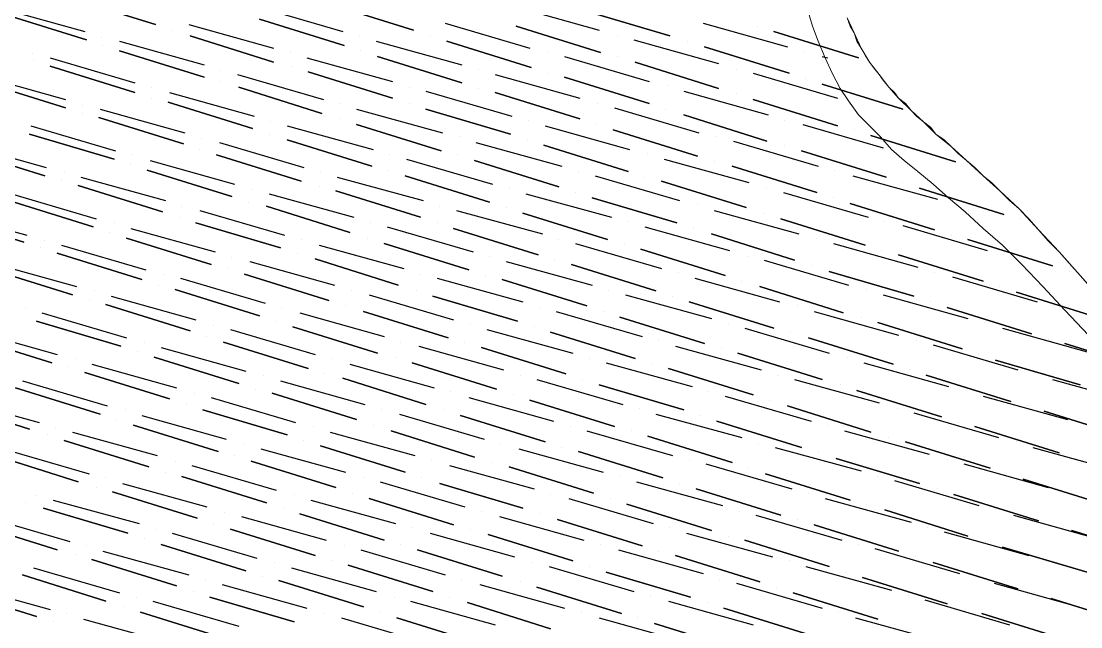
# Model space of a CAD drawing. Header units: millimetres. Extents: x -5841 to 140562, y 1006 to 102310.
# Drawn here: x 103506 to 104315, y 37896 to 38359 of the extents above; entities that cross this region are included whole.
import ezdxf

# ---------------------------------------------------------------- set-up
doc = ezdxf.new("R2010")
doc.units = ezdxf.units.MM
doc.header["$LTSCALE"] = 10
doc.layers.add('PDF18_0', color=7, linetype='Continuous')
doc.layers.add('PDF18_1_DRAWING', color=72, linetype='Continuous', true_color=0x5cb800)
doc.layers.add('PDF18_KD - WALL - LOADBEARING', color=253, linetype='Continuous', true_color=0xc0ab87)

msp = doc.modelspace()

# ---------------------------------------------------------------- linework, layer by layer
at = {"layer": 'PDF18_0', "lineweight": 0}
for points in [[(104320.98, 38118.92), (104302.99, 38137.97), (104286.06, 38155.96), (104270.18, 38172.89), (104255.37, 38187.71), (104240.55, 38200.41), (104226.79, 38213.1), (104214.09, 38223.69), (104202.45, 38234.27), (104190.81, 38243.8), (104180.23, 38252.26), (104170.7, 38260.73), (104162.24, 38270.25), (104153.77, 38278.72), (104145.3, 38287.19), (104137.89, 38297.77), (104131.54, 38307.29), (104125.19, 38318.94), (104119.9, 38330.58), (104114.61, 38343.28), (104110.38, 38354.92), (104106.15, 38368.68)], [(104331.56, 38145.37), (104314.63, 38164.42), (104298.76, 38182.41), (104282.88, 38199.35), (104268.07, 38215.22), (104253.25, 38228.98), (104240.55, 38240.62), (104227.85, 38252.26), (104216.21, 38262.85), (104204.57, 38272.37), (104195.04, 38281.89), (104185.52, 38290.36), (104175.99, 38299.89), (104168.59, 38308.35), (104161.18, 38317.88), (104153.77, 38327.4), (104147.42, 38337.99), (104142.13, 38349.63), (104136.84, 38361.27)], [(104136.84, 38361.27), (104142.13, 38349.63), (104147.42, 38337.99), (104153.77, 38327.4), (104161.18, 38317.88), (104168.59, 38308.35), (104175.99, 38299.89), (104185.52, 38290.36), (104195.04, 38281.89), (104204.57, 38272.37), (104216.21, 38262.85), (104227.85, 38252.26), (104234.2, 38246.97), (104240.55, 38240.62), (104246.9, 38235.33), (104253.25, 38228.98), (104260.66, 38221.57), (104268.07, 38215.22), (104275.47, 38207.81), (104282.88, 38199.35), (104290.29, 38190.88), (104298.76, 38182.41), (104306.17, 38173.95), (104314.63, 38164.42), (104323.1, 38154.9)], [(104323.1, 38154.9), (104314.63, 38164.42), (104306.17, 38173.95), (104298.76, 38182.41), (104290.29, 38190.88), (104282.88, 38199.35), (104275.47, 38207.81), (104268.07, 38215.22), (104260.66, 38221.57), (104253.25, 38228.98), (104246.9, 38235.33), (104240.55, 38240.62), (104234.2, 38246.97), (104227.85, 38252.26), (104221.5, 38257.55), (104216.21, 38262.85), (104210.92, 38268.14), (104204.57, 38272.37), (104200.33, 38277.66), (104195.04, 38281.89), (104189.75, 38286.13), (104185.52, 38290.36), (104181.29, 38295.65), (104175.99, 38299.89), (104172.82, 38304.12), (104168.59, 38308.35), (104164.35, 38313.64), (104161.18, 38317.88), (104156.94, 38323.17), (104153.77, 38327.4), (104150.59, 38332.69), (104147.42, 38337.99), (104144.24, 38343.28), (104142.13, 38349.63), (104138.95, 38354.92), (104136.84, 38361.27)]]:
    msp.add_lwpolyline(points, dxfattribs=at)
at = {"layer": 'PDF18_1_DRAWING', "lineweight": 25}
for points in [[(103608.74, 38355.98), (103544.18, 38376.08)], [(103805.59, 38351.74), (103741.03, 38371.85)], [(104001.37, 38347.51), (103936.82, 38366.56)], [(103555.83, 38344.33), (103491.27, 38364.44)], [(103752.67, 38340.1), (103688.11, 38360.21)], [(103948.46, 38334.81), (103883.9, 38354.92)], [(104145.3, 38330.58), (104080.75, 38350.68)], [(103698.7, 38327.4), (103635.2, 38347.51)], [(103895.54, 38323.17), (103830.99, 38343.28)], [(103645.78, 38315.76), (103581.23, 38335.87)], [(104092.39, 38318.94), (104027.83, 38339.04)], [(103842.63, 38311.53), (103778.07, 38331.64)], [(104038.41, 38307.29), (103974.92, 38327.4)], [(103592.87, 38304.12), (103528.31, 38324.23)], [(103789.71, 38299.89), (103725.15, 38319.99)], [(103539.95, 38292.48), (103475.39, 38312.59)], [(103985.5, 38295.65), (103920.94, 38315.76)], [(104179.17, 38291.42), (104117.79, 38310.47)], [(103735.74, 38288.24), (103672.24, 38308.35)], [(103932.58, 38284.01), (103868.03, 38304.12)], [(103682.82, 38276.6), (103618.27, 38296.71)], [(104129.43, 38278.72), (104064.87, 38298.83)], [(103879.67, 38272.37), (103815.11, 38291.42)], [(104075.45, 38267.08), (104011.96, 38287.19)], [(103629.91, 38264.96), (103565.35, 38285.07)], [(103826.75, 38259.67), (103762.2, 38279.78)], [(103576.99, 38253.32), (103512.44, 38272.37)], [(104022.54, 38255.44), (103957.98, 38275.55)], [(104219.38, 38251.2), (104154.83, 38271.31)], [(103773.84, 38248.03), (103709.28, 38268.14)], [(103969.62, 38243.8), (103905.07, 38263.9)], [(103524.08, 38240.62), (103459.52, 38260.73)], [(103719.86, 38236.39), (103655.31, 38256.5)], [(104166.47, 38239.56), (104101.91, 38259.67)], [(103916.71, 38232.15), (103852.15, 38252.26)], [(104113.55, 38227.92), (104049, 38248.03)], [(103666.95, 38224.75), (103602.39, 38244.85)], [(103863.79, 38220.51), (103799.24, 38240.62)], [(103614.03, 38213.1), (103549.48, 38233.21)], [(103810.88, 38208.87), (103746.32, 38228.98)], [(104059.58, 38216.28), (103995.02, 38236.39)], [(104256.42, 38210.99), (104191.87, 38231.1)], [(103561.12, 38201.46), (103496.56, 38221.57)], [(104006.66, 38204.64), (103942.11, 38223.69)], [(103756.9, 38197.23), (103693.41, 38217.34)], [(104203.51, 38199.35), (104138.95, 38219.45)], [(103508.2, 38189.82), (103443.65, 38209.93)], [(103703.99, 38185.59), (103639.43, 38204.64)], [(103953.75, 38191.94), (103889.19, 38212.05)], [(104150.59, 38187.71), (104086.04, 38207.81)], [(103900.83, 38180.3), (103836.28, 38200.41)], [(103651.07, 38172.89), (103586.52, 38193)], [(103847.92, 38168.66), (103783.36, 38188.76)], [(104096.62, 38176.06), (104033.12, 38196.17)], [(104293.47, 38171.83), (104228.91, 38191.94)], [(103598.16, 38161.25), (103533.6, 38181.36)], [(104043.71, 38164.42), (103979.15, 38184.53)], [(104240.55, 38160.19), (104175.99, 38180.3)], [(103793.94, 38157.01), (103730.45, 38177.12)], [(103990.79, 38152.78), (103926.23, 38172.89)], [(103545.24, 38149.61), (103480.69, 38169.71)], [(103741.03, 38145.37), (103676.47, 38165.48)], [(104187.63, 38148.55), (104123.08, 38167.6)], [(103937.87, 38141.14), (103873.32, 38161.25)], [(103688.11, 38133.73), (103623.56, 38153.84)], [(103884.96, 38129.5), (103820.4, 38148.55)], [(104133.66, 38135.85), (104070.16, 38155.96)], [(104330.51, 38131.62), (104265.95, 38151.72)], [(103635.2, 38122.09), (103570.64, 38142.2)], [(104080.75, 38124.21), (104016.19, 38144.32)], [(104277.59, 38119.97), (104213.03, 38140.08)], [(103832.04, 38116.8), (103767.49, 38136.91)], [(104027.83, 38112.57), (103963.27, 38132.67)], [(103582.28, 38110.45), (103517.73, 38129.5)], [(103778.07, 38105.16), (103713.51, 38125.27)], [(104224.68, 38108.33), (104160.12, 38128.44)], [(103529.37, 38097.75), (103464.81, 38117.86)], [(103974.92, 38100.92), (103910.36, 38121.03)], [(104171.76, 38096.69), (104107.2, 38116.8)], [(103725.15, 38093.52), (103660.6, 38113.62)], [(103922, 38089.28), (103857.44, 38109.39)], [(104367.55, 38092.46), (104302.99, 38112.57)], [(103672.24, 38081.87), (103607.68, 38101.98)], [(104117.79, 38085.05), (104053.23, 38105.16)], [(104314.63, 38080.82), (104250.07, 38099.87)], [(103869.08, 38077.64), (103804.53, 38097.75)], [(104064.87, 38073.41), (104000.31, 38093.52)], [(103619.32, 38070.23), (103554.77, 38090.34)], [(103815.11, 38066), (103751.61, 38086.11)], [(104261.72, 38068.12), (104197.16, 38088.22)], [(103566.41, 38058.59), (103501.85, 38078.7)], [(104011.96, 38061.77), (103947.4, 38080.82)], [(104208.8, 38056.48), (104144.24, 38076.58)], [(103512.44, 38046.95), (103448.94, 38067.06)], [(103762.2, 38054.36), (103697.64, 38074.47)], [(103959.04, 38049.07), (103894.48, 38069.18)], [(103709.28, 38042.72), (103644.72, 38061.77)], [(104154.83, 38044.83), (104091.33, 38064.94)], [(104351.67, 38040.6), (104287.12, 38060.71)], [(103906.13, 38037.43), (103841.57, 38057.53)], [(104101.91, 38033.19), (104037.36, 38053.3)], [(103656.37, 38030.02), (103591.81, 38050.13)], [(103852.15, 38025.78), (103788.65, 38045.89)], [(104298.76, 38028.96), (104234.2, 38049.07)], [(103603.45, 38018.38), (103538.89, 38038.48)], [(104049, 38021.55), (103984.44, 38041.66)], [(104245.84, 38017.32), (104181.29, 38037.43)], [(103549.48, 38006.74), (103485.98, 38026.84)], [(103799.24, 38014.14), (103734.68, 38034.25)], [(103996.08, 38009.91), (103931.52, 38030.02)], [(103746.32, 38002.5), (103681.76, 38022.61)], [(104191.87, 38005.68), (104128.37, 38024.73)], [(103693.41, 37990.86), (103628.85, 38010.97)], [(103943.17, 37998.27), (103878.61, 38018.38)], [(104138.95, 37992.98), (104074.4, 38013.08)], [(103889.19, 37986.63), (103825.69, 38005.68)], [(104335.8, 37988.74), (104271.24, 38008.85)], [(103640.49, 37979.22), (103575.93, 37999.33)], [(104086.04, 37981.34), (104021.48, 38001.44)], [(104282.88, 37977.1), (104218.33, 37997.21)], [(103587.58, 37967.58), (103523.02, 37986.63)], [(103836.28, 37973.93), (103771.72, 37994.04)], [(104033.12, 37969.69), (103968.57, 37989.8)], [(103783.36, 37962.29), (103718.81, 37982.39)], [(103980.21, 37958.05), (103915.65, 37978.16)], [(104228.91, 37965.46), (104165.41, 37985.57)], [(103533.6, 37954.88), (103469.04, 37974.99)], [(103730.45, 37950.64), (103665.89, 37970.75)], [(104175.99, 37953.82), (104111.44, 37973.93)], [(103927.29, 37946.41), (103862.73, 37966.52)], [(104123.08, 37942.18), (104058.52, 37962.29)], [(104372.84, 37949.59), (104308.28, 37969.69)], [(103677.53, 37939), (103612.97, 37959.11)], [(103873.32, 37934.77), (103808.76, 37954.88)], [(104319.92, 37937.95), (104255.37, 37956.99)], [(103624.62, 37927.36), (103560.06, 37947.47)], [(104070.16, 37930.54), (104005.61, 37950.64)], [(103820.4, 37923.13), (103755.85, 37943.24)], [(104017.25, 37918.9), (103952.69, 37937.95)], [(104267.01, 37925.25), (104202.45, 37945.35)], [(103570.64, 37915.72), (103507.14, 37935.83)], [(103767.49, 37911.49), (103702.93, 37931.6)], [(104213.03, 37913.6), (104148.48, 37933.71)], [(103517.73, 37904.08), (103453.17, 37924.19)], [(103964.33, 37906.2), (103899.78, 37926.3)], [(104160.12, 37901.96), (104095.56, 37922.07)], [(103714.57, 37899.85), (103650.02, 37918.9)], [(103910.36, 37894.55), (103846.86, 37914.66)], [(104356.96, 37897.73), (104292.41, 37917.84)], [(103661.66, 37887.15), (103597.1, 37907.25)], [(104107.2, 37890.32), (104042.65, 37910.43)], [(104304.05, 37886.09), (104239.49, 37906.2)], [(103857.44, 37882.91), (103792.89, 37903.02)], [(104054.29, 37878.68), (103989.73, 37898.79)]]:
    msp.add_lwpolyline(points, close=True, dxfattribs=at)
for points in [[(103544.18, 38376.08), (103608.74, 38355.98)], [(103490.21, 38368.68), (103554.77, 38350.68)], [(103686, 38369.73), (103751.61, 38350.68)], [(103741.03, 38371.85), (103805.59, 38351.74)], [(103882.84, 38369.73), (103947.4, 38351.74)], [(103936.82, 38366.56), (104001.37, 38347.51)], [(103491.27, 38364.44), (103555.83, 38344.33)], [(103688.11, 38360.21), (103752.67, 38340.1)], [(103621.44, 38351.74), (103621.44, 38351.74)], [(103621.44, 38351.74), (103621.44, 38351.74)], [(103621.44, 38351.74), (103621.44, 38351.74)], [(103634.14, 38355.98), (103698.7, 38337.99)], [(103829.93, 38357.03), (103894.48, 38337.99)], [(103883.9, 38354.92), (103948.46, 38334.81)], [(104026.77, 38357.03), (104091.33, 38339.04)], [(104068.05, 38354.92), (104068.05, 38354.92)], [(104068.05, 38354.92), (104068.05, 38354.92)], [(104068.05, 38354.92), (104068.05, 38354.92)], [(104080.75, 38350.68), (104145.3, 38330.58)], [(103567.47, 38346.45), (103567.47, 38346.45)], [(103581.23, 38343.28), (103645.78, 38325.29)], [(103635.2, 38347.51), (103698.7, 38327.4)], [(103764.31, 38347.51), (103764.31, 38347.51)], [(103777.01, 38343.28), (103842.63, 38325.29)], [(103818.29, 38347.51), (103818.29, 38347.51)], [(103818.29, 38347.51), (103818.29, 38347.51)], [(103818.29, 38347.51), (103818.29, 38347.51)], [(103830.99, 38343.28), (103895.54, 38323.17)], [(103961.16, 38347.51), (103961.16, 38347.51)], [(103973.86, 38344.33), (104038.41, 38326.34)], [(104015.13, 38343.28), (104015.13, 38343.28)], [(104015.13, 38343.28), (104015.13, 38343.28)], [(104015.13, 38343.28), (104015.13, 38343.28)], [(103568.53, 38340.1), (103568.53, 38340.1)], [(103568.53, 38340.1), (103568.53, 38340.1)], [(103568.53, 38340.1), (103568.53, 38340.1)], [(103581.23, 38335.87), (103645.78, 38315.76)], [(103711.4, 38334.81), (103711.4, 38334.81)], [(103765.37, 38335.87), (103765.37, 38335.87)], [(103765.37, 38335.87), (103765.37, 38335.87)], [(103765.37, 38335.87), (103765.37, 38335.87)], [(103908.24, 38334.81), (103908.24, 38334.81)], [(104027.83, 38339.04), (104092.39, 38318.94)], [(104104.03, 38334.81), (104104.03, 38334.81)], [(103514.55, 38333.75), (103514.55, 38333.75)], [(103515.61, 38328.46), (103515.61, 38328.46)], [(103515.61, 38328.46), (103515.61, 38328.46)], [(103515.61, 38328.46), (103515.61, 38328.46)], [(103528.31, 38330.58), (103592.87, 38311.53)], [(103724.1, 38330.58), (103789.71, 38312.59)], [(103778.07, 38331.64), (103842.63, 38311.53)], [(103920.94, 38331.64), (103985.5, 38312.59)], [(103961.16, 38331.64), (103961.16, 38331.64)], [(103961.16, 38331.64), (103961.16, 38331.64)], [(103961.16, 38331.64), (103961.16, 38331.64)], [(103974.92, 38327.4), (104038.41, 38307.29)], [(104117.79, 38331.64), (104122.02, 38330.58)], [(103528.31, 38324.23), (103592.87, 38304.12)], [(103658.48, 38321.05), (103658.48, 38321.05)], [(103671.18, 38317.88), (103736.8, 38298.83)], [(103712.46, 38324.23), (103712.46, 38324.23)], [(103712.46, 38324.23), (103712.46, 38324.23)], [(103712.46, 38324.23), (103712.46, 38324.23)], [(103725.15, 38319.99), (103789.71, 38299.89)], [(103855.33, 38322.11), (103855.33, 38322.11)], [(103868.03, 38317.88), (103932.58, 38299.89)], [(103908.24, 38318.94), (103908.24, 38318.94)], [(103908.24, 38318.94), (103908.24, 38318.94)], [(103908.24, 38318.94), (103908.24, 38318.94)], [(104052.17, 38322.11), (104052.17, 38322.11)], [(104064.87, 38318.94), (104129.43, 38299.89)], [(103475.39, 38316.82), (103539.95, 38298.83)], [(103475.39, 38312.59), (103539.95, 38292.48)], [(103658.48, 38312.59), (103658.48, 38312.59)], [(103658.48, 38312.59), (103658.48, 38312.59)], [(103658.48, 38312.59), (103658.48, 38312.59)], [(103920.94, 38315.76), (103985.5, 38295.65)], [(104105.09, 38314.7), (104105.09, 38314.7)], [(104105.09, 38314.7), (104105.09, 38314.7)], [(104105.09, 38314.7), (104105.09, 38314.7)], [(104117.79, 38310.47), (104179.17, 38291.42)], [(103605.57, 38308.35), (103605.57, 38308.35)], [(103619.32, 38304.12), (103683.88, 38286.13)], [(103672.24, 38308.35), (103735.74, 38288.24)], [(103802.41, 38308.35), (103802.41, 38308.35)], [(103815.11, 38305.18), (103880.73, 38286.13)], [(103855.33, 38307.29), (103855.33, 38307.29)], [(103855.33, 38307.29), (103855.33, 38307.29)], [(103855.33, 38307.29), (103855.33, 38307.29)], [(103868.03, 38304.12), (103932.58, 38284.01)], [(103999.26, 38309.41), (103999.26, 38309.41)], [(104011.96, 38305.18), (104076.51, 38287.19)], [(104052.17, 38303.06), (104052.17, 38303.06)], [(104052.17, 38303.06), (104052.17, 38303.06)], [(104052.17, 38303.06), (104052.17, 38303.06)], [(103552.65, 38294.59), (103552.65, 38294.59)], [(103605.57, 38299.89), (103605.57, 38299.89)], [(103605.57, 38299.89), (103605.57, 38299.89)], [(103605.57, 38299.89), (103605.57, 38299.89)], [(103618.27, 38296.71), (103682.82, 38276.6)], [(103749.5, 38295.65), (103749.5, 38295.65)], [(103802.41, 38295.65), (103802.41, 38295.65)], [(103802.41, 38295.65), (103802.41, 38295.65)], [(103802.41, 38295.65), (103802.41, 38295.65)], [(103946.34, 38295.65), (103946.34, 38295.65)], [(104064.87, 38298.83), (104129.43, 38278.72)], [(103552.65, 38288.24), (103552.65, 38288.24)], [(103552.65, 38288.24), (103552.65, 38288.24)], [(103552.65, 38288.24), (103552.65, 38288.24)], [(103566.41, 38291.42), (103630.97, 38273.43)], [(103762.2, 38291.42), (103827.81, 38273.43)], [(103815.11, 38291.42), (103879.67, 38272.37)], [(103959.04, 38292.48), (104023.6, 38273.43)], [(103998.2, 38291.42), (103998.2, 38291.42)], [(103998.2, 38291.42), (103998.2, 38291.42)], [(103998.2, 38291.42), (103998.2, 38291.42)], [(104011.96, 38287.19), (104075.45, 38267.08)], [(103513.49, 38278.72), (103578.05, 38259.67)], [(103565.35, 38285.07), (103629.91, 38264.96)], [(103696.58, 38281.89), (103696.58, 38281.89)], [(103709.28, 38278.72), (103774.9, 38260.73)], [(103749.5, 38284.01), (103749.5, 38284.01)], [(103749.5, 38284.01), (103749.5, 38284.01)], [(103749.5, 38284.01), (103749.5, 38284.01)], [(103762.2, 38279.78), (103826.75, 38259.67)], [(103893.43, 38282.95), (103893.43, 38282.95)], [(103906.13, 38278.72), (103970.68, 38260.73)], [(103945.28, 38279.78), (103945.28, 38279.78)], [(103945.28, 38279.78), (103945.28, 38279.78)], [(103945.28, 38279.78), (103945.28, 38279.78)], [(104089.21, 38282.95), (104089.21, 38282.95)], [(104102.97, 38279.78), (104164.35, 38261.79)], [(103512.44, 38272.37), (103576.99, 38253.32)], [(103695.52, 38272.37), (103695.52, 38272.37)], [(103695.52, 38272.37), (103695.52, 38272.37)], [(103695.52, 38272.37), (103695.52, 38272.37)], [(103840.51, 38270.25), (103840.51, 38270.25)], [(103957.98, 38275.55), (104022.54, 38255.44)], [(104037.36, 38270.25), (104037.36, 38270.25)], [(104142.13, 38275.55), (104142.13, 38275.55)], [(104142.13, 38275.55), (104142.13, 38275.55)], [(104142.13, 38275.55), (104142.13, 38275.55)], [(104154.83, 38271.31), (104219.38, 38251.2)], [(103460.58, 38264.96), (103525.14, 38246.97)], [(103643.67, 38269.2), (103643.67, 38269.2)], [(103657.42, 38266.02), (103721.98, 38246.97)], [(103709.28, 38268.14), (103773.84, 38248.03)], [(103853.21, 38266.02), (103918.83, 38248.03)], [(103892.37, 38268.14), (103892.37, 38268.14)], [(103892.37, 38268.14), (103892.37, 38268.14)], [(103892.37, 38268.14), (103892.37, 38268.14)], [(103905.07, 38263.9), (103969.62, 38243.8)], [(104050.06, 38267.08), (104114.61, 38248.03)], [(104089.21, 38263.9), (104089.21, 38263.9)], [(104089.21, 38263.9), (104089.21, 38263.9)], [(104089.21, 38263.9), (104089.21, 38263.9)], [(103459.52, 38260.73), (103524.08, 38240.62)], [(103590.75, 38256.5), (103590.75, 38256.5)], [(103642.61, 38260.73), (103642.61, 38260.73)], [(103642.61, 38260.73), (103642.61, 38260.73)], [(103642.61, 38260.73), (103642.61, 38260.73)], [(103655.31, 38256.5), (103719.86, 38236.39)], [(103787.6, 38256.5), (103787.6, 38256.5)], [(103800.29, 38253.32), (103865.91, 38234.27)], [(103839.45, 38256.5), (103839.45, 38256.5)], [(103839.45, 38256.5), (103839.45, 38256.5)], [(103839.45, 38256.5), (103839.45, 38256.5)], [(103984.44, 38257.55), (103984.44, 38257.55)], [(103997.14, 38253.32), (104061.7, 38235.33)], [(104101.91, 38259.67), (104166.47, 38239.56)], [(103589.69, 38249.09), (103589.69, 38249.09)], [(103589.69, 38249.09), (103589.69, 38249.09)], [(103589.69, 38249.09), (103589.69, 38249.09)], [(103604.51, 38252.26), (103669.06, 38234.27)], [(103852.15, 38252.26), (103916.71, 38232.15)], [(104035.24, 38251.2), (104035.24, 38251.2)], [(104035.24, 38251.2), (104035.24, 38251.2)], [(104035.24, 38251.2), (104035.24, 38251.2)], [(104049, 38248.03), (104113.55, 38227.92)], [(103536.78, 38237.45), (103536.78, 38237.45)], [(103536.78, 38237.45), (103536.78, 38237.45)], [(103536.78, 38237.45), (103536.78, 38237.45)], [(103538.89, 38242.74), (103538.89, 38242.74)], [(103551.59, 38239.56), (103616.15, 38221.57)], [(103602.39, 38244.85), (103666.95, 38224.75)], [(103734.68, 38243.8), (103734.68, 38243.8)], [(103747.38, 38239.56), (103812.99, 38221.57)], [(103786.54, 38244.85), (103786.54, 38244.85)], [(103786.54, 38244.85), (103786.54, 38244.85)], [(103786.54, 38244.85), (103786.54, 38244.85)], [(103799.24, 38240.62), (103863.79, 38220.51)], [(103931.52, 38243.8), (103931.52, 38243.8)], [(103944.22, 38240.62), (104008.78, 38221.57)], [(103982.32, 38239.56), (103982.32, 38239.56)], [(103982.32, 38239.56), (103982.32, 38239.56)], [(103982.32, 38239.56), (103982.32, 38239.56)], [(104127.31, 38244.85), (104127.31, 38244.85)], [(104141.07, 38240.62), (104205.63, 38222.63)], [(103549.48, 38233.21), (103614.03, 38213.1)], [(103681.76, 38230.04), (103681.76, 38230.04)], [(103733.62, 38232.15), (103733.62, 38232.15)], [(103733.62, 38232.15), (103733.62, 38232.15)], [(103733.62, 38232.15), (103733.62, 38232.15)], [(103746.32, 38228.98), (103810.88, 38208.87)], [(103878.61, 38231.1), (103878.61, 38231.1)], [(103995.02, 38236.39), (104059.58, 38216.28)], [(104075.45, 38231.1), (104075.45, 38231.1)], [(104179.17, 38235.33), (104179.17, 38235.33)], [(104179.17, 38235.33), (104179.17, 38235.33)], [(104179.17, 38235.33), (104179.17, 38235.33)], [(104191.87, 38231.1), (104256.42, 38210.99)], [(103496.56, 38221.57), (103561.12, 38201.46)], [(103498.68, 38226.86), (103563.23, 38207.81)], [(103695.52, 38226.86), (103760.08, 38208.87)], [(103891.31, 38226.86), (103956.92, 38208.87)], [(103929.41, 38227.92), (103929.41, 38227.92)], [(103929.41, 38227.92), (103929.41, 38227.92)], [(103929.41, 38227.92), (103929.41, 38227.92)], [(103942.11, 38223.69), (104006.66, 38204.64)], [(104088.15, 38227.92), (104152.71, 38208.87)], [(104126.25, 38223.69), (104126.25, 38223.69)], [(104126.25, 38223.69), (104126.25, 38223.69)], [(104126.25, 38223.69), (104126.25, 38223.69)], [(103445.76, 38213.1), (103510.32, 38195.11)], [(103628.85, 38217.34), (103628.85, 38217.34)], [(103642.61, 38214.16), (103707.16, 38195.11)], [(103679.65, 38220.51), (103679.65, 38220.51)], [(103679.65, 38220.51), (103679.65, 38220.51)], [(103679.65, 38220.51), (103679.65, 38220.51)], [(103693.41, 38217.34), (103756.9, 38197.23)], [(103825.69, 38217.34), (103825.69, 38217.34)], [(103838.39, 38214.16), (103904.01, 38196.17)], [(103876.49, 38216.28), (103876.49, 38216.28)], [(103876.49, 38216.28), (103876.49, 38216.28)], [(103876.49, 38216.28), (103876.49, 38216.28)], [(104022.54, 38218.4), (104022.54, 38218.4)], [(104035.24, 38214.16), (104099.8, 38196.17)], [(104138.95, 38219.45), (104203.51, 38199.35)], [(103443.65, 38209.93), (103508.2, 38189.82)], [(103576.99, 38204.64), (103576.99, 38204.64)], [(103626.73, 38208.87), (103626.73, 38208.87)], [(103626.73, 38208.87), (103626.73, 38208.87)], [(103626.73, 38208.87), (103626.73, 38208.87)], [(103639.43, 38204.64), (103703.99, 38185.59)], [(103772.78, 38204.64), (103772.78, 38204.64)], [(103823.58, 38204.64), (103823.58, 38204.64)], [(103823.58, 38204.64), (103823.58, 38204.64)], [(103823.58, 38204.64), (103823.58, 38204.64)], [(103889.19, 38212.05), (103953.75, 38191.94)], [(103969.62, 38205.7), (103969.62, 38205.7)], [(104073.34, 38212.05), (104073.34, 38212.05)], [(104073.34, 38212.05), (104073.34, 38212.05)], [(104073.34, 38212.05), (104073.34, 38212.05)], [(104086.04, 38207.81), (104150.59, 38187.71)], [(104165.41, 38205.7), (104165.41, 38205.7)], [(104269.12, 38207.81), (104269.12, 38207.81)], [(104269.12, 38207.81), (104269.12, 38207.81)], [(104269.12, 38207.81), (104269.12, 38207.81)], [(103573.82, 38197.23), (103573.82, 38197.23)], [(103573.82, 38197.23), (103573.82, 38197.23)], [(103573.82, 38197.23), (103573.82, 38197.23)], [(103589.69, 38200.41), (103654.25, 38182.41)], [(103785.48, 38201.46), (103851.09, 38182.41)], [(103836.28, 38200.41), (103900.83, 38180.3)], [(103982.32, 38201.46), (104046.88, 38183.47)], [(104019.36, 38200.41), (104019.36, 38200.41)], [(104019.36, 38200.41), (104019.36, 38200.41)], [(104019.36, 38200.41), (104019.36, 38200.41)], [(104179.17, 38202.52), (104243.73, 38183.47)], [(103524.08, 38190.88), (103524.08, 38190.88)], [(103586.52, 38193), (103651.07, 38172.89)], [(103719.86, 38191.94), (103719.86, 38191.94)], [(103770.66, 38193), (103770.66, 38193)], [(103770.66, 38193), (103770.66, 38193)], [(103770.66, 38193), (103770.66, 38193)], [(103783.36, 38188.76), (103847.92, 38168.66)], [(103916.71, 38191.94), (103916.71, 38191.94)], [(103929.41, 38188.76), (103995.02, 38169.71)], [(103966.45, 38188.76), (103966.45, 38188.76)], [(103966.45, 38188.76), (103966.45, 38188.76)], [(103966.45, 38188.76), (103966.45, 38188.76)], [(104033.12, 38196.17), (104096.62, 38176.06)], [(104113.55, 38193), (104113.55, 38193)], [(104126.25, 38188.76), (104190.81, 38170.77)], [(104216.21, 38195.11), (104216.21, 38195.11)], [(104216.21, 38195.11), (104216.21, 38195.11)], [(104216.21, 38195.11), (104216.21, 38195.11)], [(104228.91, 38191.94), (104293.47, 38171.83)], [(103520.9, 38185.59), (103520.9, 38185.59)], [(103520.9, 38185.59), (103520.9, 38185.59)], [(103520.9, 38185.59), (103520.9, 38185.59)], [(103533.6, 38181.36), (103598.16, 38161.25)], [(103536.78, 38187.71), (103601.33, 38168.66)], [(103716.69, 38181.36), (103716.69, 38181.36)], [(103716.69, 38181.36), (103716.69, 38181.36)], [(103716.69, 38181.36), (103716.69, 38181.36)], [(103733.62, 38187.71), (103798.18, 38169.71)], [(103979.15, 38184.53), (104043.71, 38164.42)], [(104163.29, 38183.47), (104163.29, 38183.47)], [(104163.29, 38183.47), (104163.29, 38183.47)], [(104163.29, 38183.47), (104163.29, 38183.47)], [(104175.99, 38180.3), (104240.55, 38160.19)], [(104256.42, 38180.3), (104256.42, 38180.3)], [(103483.86, 38173.95), (103548.42, 38155.96)], [(103666.95, 38178.18), (103666.95, 38178.18)], [(103680.71, 38175.01), (103745.26, 38157.01)], [(103730.45, 38177.12), (103793.94, 38157.01)], [(103863.79, 38179.24), (103863.79, 38179.24)], [(103876.49, 38175.01), (103942.11, 38157.01)], [(103913.53, 38176.06), (103913.53, 38176.06)], [(103913.53, 38176.06), (103913.53, 38176.06)], [(103913.53, 38176.06), (103913.53, 38176.06)], [(103926.23, 38172.89), (103990.79, 38152.78)], [(104060.64, 38179.24), (104060.64, 38179.24)], [(104073.34, 38176.06), (104137.89, 38157.01)], [(103480.69, 38169.71), (103545.24, 38149.61)], [(103615.09, 38165.48), (103615.09, 38165.48)], [(103663.77, 38169.71), (103663.77, 38169.71)], [(103663.77, 38169.71), (103663.77, 38169.71)], [(103663.77, 38169.71), (103663.77, 38169.71)], [(103676.47, 38165.48), (103741.03, 38145.37)], [(103810.88, 38165.48), (103810.88, 38165.48)], [(103860.62, 38164.42), (103860.62, 38164.42)], [(103860.62, 38164.42), (103860.62, 38164.42)], [(103860.62, 38164.42), (103860.62, 38164.42)], [(104007.72, 38166.54), (104007.72, 38166.54)], [(104110.38, 38171.83), (104110.38, 38171.83)], [(104110.38, 38171.83), (104110.38, 38171.83)], [(104110.38, 38171.83), (104110.38, 38171.83)], [(104123.08, 38167.6), (104187.63, 38148.55)], [(104203.51, 38166.54), (104203.51, 38166.54)], [(104306.17, 38167.6), (104306.17, 38167.6)], [(104306.17, 38167.6), (104306.17, 38167.6)], [(104306.17, 38167.6), (104306.17, 38167.6)], [(103610.86, 38157.01), (103610.86, 38157.01)], [(103610.86, 38157.01), (103610.86, 38157.01)], [(103610.86, 38157.01), (103610.86, 38157.01)], [(103627.79, 38162.31), (103692.35, 38143.26)], [(103823.58, 38162.31), (103889.19, 38144.32)], [(103873.32, 38161.25), (103937.87, 38141.14)], [(104020.42, 38162.31), (104084.98, 38144.32)], [(104056.4, 38160.19), (104056.4, 38160.19)], [(104056.4, 38160.19), (104056.4, 38160.19)], [(104056.4, 38160.19), (104056.4, 38160.19)], [(104217.27, 38163.36), (104281.82, 38144.32)], [(103562.18, 38152.78), (103562.18, 38152.78)], [(103574.88, 38148.55), (103639.43, 38130.56)], [(103623.56, 38153.84), (103688.11, 38133.73)], [(103757.96, 38152.78), (103757.96, 38152.78)], [(103771.72, 38149.61), (103836.28, 38130.56)], [(103807.7, 38152.78), (103807.7, 38152.78)], [(103807.7, 38152.78), (103807.7, 38152.78)], [(103807.7, 38152.78), (103807.7, 38152.78)], [(103820.4, 38148.55), (103884.96, 38129.5)], [(103954.81, 38152.78), (103954.81, 38152.78)], [(103967.51, 38149.61), (104033.12, 38131.62)], [(104003.49, 38148.55), (104003.49, 38148.55)], [(104003.49, 38148.55), (104003.49, 38148.55)], [(104003.49, 38148.55), (104003.49, 38148.55)], [(104070.16, 38155.96), (104133.66, 38135.85)], [(104151.65, 38153.84), (104151.65, 38153.84)], [(104164.35, 38149.61), (104228.91, 38131.62)], [(104253.25, 38155.96), (104253.25, 38155.96)], [(104253.25, 38155.96), (104253.25, 38155.96)], [(104253.25, 38155.96), (104253.25, 38155.96)], [(104265.95, 38151.72), (104330.51, 38131.62)], [(103557.94, 38145.37), (103557.94, 38145.37)], [(103557.94, 38145.37), (103557.94, 38145.37)], [(103557.94, 38145.37), (103557.94, 38145.37)], [(103570.64, 38142.2), (103635.2, 38122.09)], [(103705.05, 38140.08), (103705.05, 38140.08)], [(103753.73, 38141.14), (103753.73, 38141.14)], [(103753.73, 38141.14), (103753.73, 38141.14)], [(103753.73, 38141.14), (103753.73, 38141.14)], [(103901.89, 38140.08), (103901.89, 38140.08)], [(104016.19, 38144.32), (104080.75, 38124.21)], [(104098.74, 38141.14), (104098.74, 38141.14)], [(104200.33, 38144.32), (104200.33, 38144.32)], [(104200.33, 38144.32), (104200.33, 38144.32)], [(104200.33, 38144.32), (104200.33, 38144.32)], [(104213.03, 38140.08), (104277.59, 38119.97)], [(104294.52, 38141.14), (104294.52, 38141.14)], [(103509.26, 38139.02), (103509.26, 38139.02)], [(103521.96, 38135.85), (103586.52, 38116.8)], [(103718.81, 38135.85), (103783.36, 38117.86)], [(103767.49, 38136.91), (103832.04, 38116.8)], [(103914.59, 38136.91), (103980.21, 38117.86)], [(103950.57, 38136.91), (103950.57, 38136.91)], [(103950.57, 38136.91), (103950.57, 38136.91)], [(103950.57, 38136.91), (103950.57, 38136.91)], [(103963.27, 38132.67), (104027.83, 38112.57)], [(104111.44, 38136.91), (104175.99, 38118.92)], [(104147.42, 38132.67), (104147.42, 38132.67)], [(104147.42, 38132.67), (104147.42, 38132.67)], [(104147.42, 38132.67), (104147.42, 38132.67)], [(103517.73, 38129.5), (103582.28, 38110.45)], [(103653.19, 38126.32), (103653.19, 38126.32)], [(103700.81, 38129.5), (103700.81, 38129.5)], [(103700.81, 38129.5), (103700.81, 38129.5)], [(103700.81, 38129.5), (103700.81, 38129.5)], [(103713.51, 38125.27), (103778.07, 38105.16)], [(103848.98, 38127.38), (103848.98, 38127.38)], [(103897.66, 38125.27), (103897.66, 38125.27)], [(103897.66, 38125.27), (103897.66, 38125.27)], [(103897.66, 38125.27), (103897.66, 38125.27)], [(104045.82, 38127.38), (104045.82, 38127.38)], [(104058.52, 38124.21), (104123.08, 38105.16)], [(104160.12, 38128.44), (104224.68, 38108.33)], [(104241.61, 38128.44), (104241.61, 38128.44)], [(104255.37, 38124.21), (104319.92, 38106.22)], [(103464.81, 38117.86), (103529.37, 38097.75)], [(103469.04, 38122.09), (103533.6, 38104.1)], [(103647.9, 38117.86), (103647.9, 38117.86)], [(103647.9, 38117.86), (103647.9, 38117.86)], [(103647.9, 38117.86), (103647.9, 38117.86)], [(103665.89, 38123.15), (103730.45, 38104.1)], [(103861.68, 38123.15), (103927.29, 38105.16)], [(103910.36, 38121.03), (103974.92, 38100.92)], [(104093.45, 38121.03), (104093.45, 38121.03)], [(104093.45, 38121.03), (104093.45, 38121.03)], [(104093.45, 38121.03), (104093.45, 38121.03)], [(104107.2, 38116.8), (104171.76, 38096.69)], [(104290.29, 38115.74), (104290.29, 38115.74)], [(104290.29, 38115.74), (104290.29, 38115.74)], [(104290.29, 38115.74), (104290.29, 38115.74)], [(103600.27, 38113.62), (103600.27, 38113.62)], [(103612.97, 38109.39), (103677.53, 38091.4)], [(103660.6, 38113.62), (103725.15, 38093.52)], [(103796.06, 38113.62), (103796.06, 38113.62)], [(103809.82, 38110.45), (103874.38, 38092.46)], [(103844.74, 38113.62), (103844.74, 38113.62)], [(103844.74, 38113.62), (103844.74, 38113.62)], [(103844.74, 38113.62), (103844.74, 38113.62)], [(103857.44, 38109.39), (103922, 38089.28)], [(103992.91, 38114.68), (103992.91, 38114.68)], [(104005.61, 38110.45), (104071.22, 38092.46)], [(104040.53, 38108.33), (104040.53, 38108.33)], [(104040.53, 38108.33), (104040.53, 38108.33)], [(104040.53, 38108.33), (104040.53, 38108.33)], [(104189.75, 38114.68), (104189.75, 38114.68)], [(104202.45, 38111.51), (104267.01, 38092.46)], [(104302.99, 38112.57), (104367.55, 38092.46)], [(103547.36, 38100.92), (103547.36, 38100.92)], [(103594.98, 38106.22), (103594.98, 38106.22)], [(103594.98, 38106.22), (103594.98, 38106.22)], [(103594.98, 38106.22), (103594.98, 38106.22)], [(103607.68, 38101.98), (103672.24, 38081.87)], [(103743.15, 38100.92), (103743.15, 38100.92)], [(103791.83, 38101.98), (103791.83, 38101.98)], [(103791.83, 38101.98), (103791.83, 38101.98)], [(103791.83, 38101.98), (103791.83, 38101.98)], [(103939.99, 38100.92), (103939.99, 38100.92)], [(104053.23, 38105.16), (104117.79, 38085.05)], [(104136.84, 38101.98), (104136.84, 38101.98)], [(104237.38, 38104.1), (104237.38, 38104.1)], [(104237.38, 38104.1), (104237.38, 38104.1)], [(104237.38, 38104.1), (104237.38, 38104.1)], [(104250.07, 38099.87), (104314.63, 38080.82)], [(103542.07, 38094.57), (103542.07, 38094.57)], [(103542.07, 38094.57), (103542.07, 38094.57)], [(103542.07, 38094.57), (103542.07, 38094.57)], [(103560.06, 38096.69), (103624.62, 38078.7)], [(103756.9, 38096.69), (103821.46, 38078.7)], [(103804.53, 38097.75), (103869.08, 38077.64)], [(103952.69, 38097.75), (104018.31, 38079.76)], [(103987.61, 38096.69), (103987.61, 38096.69)], [(103987.61, 38096.69), (103987.61, 38096.69)], [(103987.61, 38096.69), (103987.61, 38096.69)], [(104000.31, 38093.52), (104064.87, 38073.41)], [(104149.54, 38097.75), (104214.09, 38079.76)], [(104184.46, 38092.46), (104184.46, 38092.46)], [(104184.46, 38092.46), (104184.46, 38092.46)], [(104184.46, 38092.46), (104184.46, 38092.46)], [(103507.14, 38083.99), (103571.7, 38064.94)], [(103554.77, 38090.34), (103619.32, 38070.23)], [(103691.29, 38088.22), (103691.29, 38088.22)], [(103703.99, 38083.99), (103768.55, 38066)], [(103737.85, 38089.28), (103737.85, 38089.28)], [(103737.85, 38089.28), (103737.85, 38089.28)], [(103737.85, 38089.28), (103737.85, 38089.28)], [(103751.61, 38086.11), (103815.11, 38066)], [(103887.08, 38088.22), (103887.08, 38088.22)], [(103899.78, 38085.05), (103965.39, 38066)], [(103934.7, 38085.05), (103934.7, 38085.05)], [(103934.7, 38085.05), (103934.7, 38085.05)], [(103934.7, 38085.05), (103934.7, 38085.05)], [(104083.92, 38088.22), (104083.92, 38088.22)], [(104096.62, 38085.05), (104161.18, 38067.06)], [(104197.16, 38088.22), (104261.72, 38068.12)], [(104279.71, 38089.28), (104279.71, 38089.28)], [(104293.47, 38085.05), (104358.02, 38067.06)], [(103501.85, 38078.7), (103566.41, 38058.59)], [(103684.94, 38077.64), (103684.94, 38077.64)], [(103684.94, 38077.64), (103684.94, 38077.64)], [(103684.94, 38077.64), (103684.94, 38077.64)], [(103834.16, 38075.53), (103834.16, 38075.53)], [(103947.4, 38080.82), (104011.96, 38061.77)], [(104031.01, 38075.53), (104031.01, 38075.53)], [(104131.54, 38080.82), (104131.54, 38080.82)], [(104131.54, 38080.82), (104131.54, 38080.82)], [(104131.54, 38080.82), (104131.54, 38080.82)], [(104144.24, 38076.58), (104208.8, 38056.48)], [(104227.85, 38076.58), (104227.85, 38076.58)], [(103448.94, 38067.06), (103512.44, 38046.95)], [(103454.23, 38070.23), (103519.84, 38052.24)], [(103638.37, 38074.47), (103638.37, 38074.47)], [(103651.07, 38071.29), (103715.63, 38052.24)], [(103697.64, 38074.47), (103762.2, 38054.36)], [(103847.92, 38071.29), (103912.48, 38053.3)], [(103881.78, 38073.41), (103881.78, 38073.41)], [(103881.78, 38073.41), (103881.78, 38073.41)], [(103881.78, 38073.41), (103881.78, 38073.41)], [(103894.48, 38069.18), (103959.04, 38049.07)], [(104043.71, 38072.35), (104109.32, 38053.3)], [(104077.57, 38069.18), (104077.57, 38069.18)], [(104077.57, 38069.18), (104077.57, 38069.18)], [(104077.57, 38069.18), (104077.57, 38069.18)], [(104240.55, 38072.35), (104305.11, 38054.36)], [(103585.46, 38061.77), (103585.46, 38061.77)], [(103632.02, 38066), (103632.02, 38066)], [(103632.02, 38066), (103632.02, 38066)], [(103632.02, 38066), (103632.02, 38066)], [(103644.72, 38061.77), (103709.28, 38042.72)], [(103781.25, 38061.77), (103781.25, 38061.77)], [(103828.87, 38061.77), (103828.87, 38061.77)], [(103828.87, 38061.77), (103828.87, 38061.77)], [(103828.87, 38061.77), (103828.87, 38061.77)], [(103978.09, 38062.83), (103978.09, 38062.83)], [(104091.33, 38064.94), (104154.83, 38044.83)], [(104174.94, 38062.83), (104174.94, 38062.83)], [(104187.63, 38059.65), (104252.19, 38040.6)], [(104274.42, 38064.94), (104274.42, 38064.94)], [(104274.42, 38064.94), (104274.42, 38064.94)], [(104274.42, 38064.94), (104274.42, 38064.94)], [(104287.12, 38060.71), (104351.67, 38040.6)], [(103579.11, 38054.36), (103579.11, 38054.36)], [(103579.11, 38054.36), (103579.11, 38054.36)], [(103579.11, 38054.36), (103579.11, 38054.36)], [(103598.16, 38057.53), (103662.71, 38039.54)], [(103795, 38058.59), (103859.56, 38039.54)], [(103841.57, 38057.53), (103906.13, 38037.43)], [(103990.79, 38058.59), (104056.4, 38040.6)], [(104024.66, 38057.53), (104024.66, 38057.53)], [(104024.66, 38057.53), (104024.66, 38057.53)], [(104024.66, 38057.53), (104024.66, 38057.53)], [(104037.36, 38053.3), (104101.91, 38033.19)], [(104221.5, 38052.24), (104221.5, 38052.24)], [(104221.5, 38052.24), (104221.5, 38052.24)], [(104221.5, 38052.24), (104221.5, 38052.24)], [(103532.54, 38048.01), (103532.54, 38048.01)], [(103545.24, 38044.83), (103609.8, 38026.84)], [(103591.81, 38050.13), (103656.37, 38030.02)], [(103729.39, 38049.07), (103729.39, 38049.07)], [(103742.09, 38044.83), (103806.64, 38026.84)], [(103774.9, 38050.13), (103774.9, 38050.13)], [(103774.9, 38050.13), (103774.9, 38050.13)], [(103774.9, 38050.13), (103774.9, 38050.13)], [(103788.65, 38045.89), (103852.15, 38025.78)], [(103925.17, 38049.07), (103925.17, 38049.07)], [(103937.87, 38045.89), (104003.49, 38026.84)], [(103971.74, 38045.89), (103971.74, 38045.89)], [(103971.74, 38045.89), (103971.74, 38045.89)], [(103971.74, 38045.89), (103971.74, 38045.89)], [(104122.02, 38050.13), (104122.02, 38050.13)], [(104134.72, 38045.89), (104199.28, 38027.9)], [(104234.2, 38049.07), (104298.76, 38028.96)], [(103526.19, 38042.72), (103526.19, 38042.72)], [(103526.19, 38042.72), (103526.19, 38042.72)], [(103526.19, 38042.72), (103526.19, 38042.72)], [(103538.89, 38038.48), (103603.45, 38018.38)], [(103676.47, 38036.37), (103676.47, 38036.37)], [(103721.98, 38038.48), (103721.98, 38038.48)], [(103721.98, 38038.48), (103721.98, 38038.48)], [(103721.98, 38038.48), (103721.98, 38038.48)], [(103872.26, 38036.37), (103872.26, 38036.37)], [(103984.44, 38041.66), (104049, 38021.55)], [(104069.1, 38036.37), (104069.1, 38036.37)], [(104168.59, 38040.6), (104168.59, 38040.6)], [(104168.59, 38040.6), (104168.59, 38040.6)], [(104168.59, 38040.6), (104168.59, 38040.6)], [(104181.29, 38037.43), (104245.84, 38017.32)], [(104265.95, 38037.43), (104265.95, 38037.43)], [(103485.98, 38026.84), (103549.48, 38006.74)], [(103492.33, 38032.13), (103557.94, 38013.08)], [(103669.06, 38026.84), (103669.06, 38026.84)], [(103669.06, 38026.84), (103669.06, 38026.84)], [(103669.06, 38026.84), (103669.06, 38026.84)], [(103689.17, 38032.13), (103753.73, 38014.14)], [(103734.68, 38034.25), (103799.24, 38014.14)], [(103886.02, 38032.13), (103950.57, 38014.14)], [(103918.83, 38033.19), (103918.83, 38033.19)], [(103918.83, 38033.19), (103918.83, 38033.19)], [(103918.83, 38033.19), (103918.83, 38033.19)], [(103931.52, 38030.02), (103996.08, 38009.91)], [(104081.8, 38033.19), (104147.42, 38015.2)], [(104114.61, 38028.96), (104114.61, 38028.96)], [(104114.61, 38028.96), (104114.61, 38028.96)], [(104114.61, 38028.96), (104114.61, 38028.96)], [(104278.65, 38033.19), (104343.21, 38015.2)], [(103623.56, 38022.61), (103623.56, 38022.61)], [(103636.26, 38019.43), (103700.81, 38000.39)], [(103681.76, 38022.61), (103746.32, 38002.5)], [(103819.34, 38023.67), (103819.34, 38023.67)], [(103833.1, 38019.43), (103897.66, 38001.44)], [(103865.91, 38021.55), (103865.91, 38021.55)], [(103865.91, 38021.55), (103865.91, 38021.55)], [(103865.91, 38021.55), (103865.91, 38021.55)], [(104016.19, 38023.67), (104016.19, 38023.67)], [(104028.89, 38020.49), (104094.5, 38001.44)], [(104128.37, 38024.73), (104191.87, 38005.68)], [(104213.03, 38023.67), (104213.03, 38023.67)], [(104225.73, 38020.49), (104290.29, 38002.5)], [(104311.46, 38024.73), (104311.46, 38024.73)], [(104311.46, 38024.73), (104311.46, 38024.73)], [(104311.46, 38024.73), (104311.46, 38024.73)], [(103616.15, 38014.14), (103616.15, 38014.14)], [(103616.15, 38014.14), (103616.15, 38014.14)], [(103616.15, 38014.14), (103616.15, 38014.14)], [(103628.85, 38010.97), (103693.41, 37990.86)], [(103878.61, 38018.38), (103943.17, 37998.27)], [(103963.27, 38010.97), (103963.27, 38010.97)], [(104061.7, 38017.32), (104061.7, 38017.32)], [(104061.7, 38017.32), (104061.7, 38017.32)], [(104061.7, 38017.32), (104061.7, 38017.32)], [(104074.4, 38013.08), (104138.95, 37992.98)], [(104160.12, 38010.97), (104160.12, 38010.97)], [(104258.54, 38013.08), (104258.54, 38013.08)], [(104258.54, 38013.08), (104258.54, 38013.08)], [(104258.54, 38013.08), (104258.54, 38013.08)], [(103563.23, 38002.5), (103563.23, 38002.5)], [(103563.23, 38002.5), (103563.23, 38002.5)], [(103563.23, 38002.5), (103563.23, 38002.5)], [(103570.64, 38009.91), (103570.64, 38009.91)], [(103583.34, 38005.68), (103647.9, 37987.69)], [(103767.49, 38009.91), (103767.49, 38009.91)], [(103780.19, 38006.74), (103844.74, 37987.69)], [(103811.94, 38009.91), (103811.94, 38009.91)], [(103811.94, 38009.91), (103811.94, 38009.91)], [(103811.94, 38009.91), (103811.94, 38009.91)], [(103825.69, 38005.68), (103889.19, 37986.63)], [(103975.97, 38006.74), (104041.59, 37988.74)], [(104008.78, 38005.68), (104008.78, 38005.68)], [(104008.78, 38005.68), (104008.78, 38005.68)], [(104008.78, 38005.68), (104008.78, 38005.68)], [(104172.82, 38007.79), (104237.38, 37988.74)], [(104271.24, 38008.85), (104335.8, 37988.74)], [(103517.73, 37996.15), (103517.73, 37996.15)], [(103575.93, 37999.33), (103640.49, 37979.22)], [(103714.57, 37997.21), (103714.57, 37997.21)], [(103759.02, 37998.27), (103759.02, 37998.27)], [(103759.02, 37998.27), (103759.02, 37998.27)], [(103759.02, 37998.27), (103759.02, 37998.27)], [(103910.36, 37997.21), (103910.36, 37997.21)], [(104021.48, 38001.44), (104086.04, 37981.34)], [(104107.2, 37998.27), (104107.2, 37998.27)], [(104205.63, 38001.44), (104205.63, 38001.44)], [(104205.63, 38001.44), (104205.63, 38001.44)], [(104205.63, 38001.44), (104205.63, 38001.44)], [(104218.33, 37997.21), (104282.88, 37977.1)], [(104304.05, 37998.27), (104304.05, 37998.27)], [(103509.26, 37990.86), (103509.26, 37990.86)], [(103509.26, 37990.86), (103509.26, 37990.86)], [(103509.26, 37990.86), (103509.26, 37990.86)], [(103523.02, 37986.63), (103587.58, 37967.58)], [(103530.43, 37992.98), (103596.04, 37974.99)], [(103706.11, 37986.63), (103706.11, 37986.63)], [(103706.11, 37986.63), (103706.11, 37986.63)], [(103706.11, 37986.63), (103706.11, 37986.63)], [(103727.27, 37992.98), (103791.83, 37974.99)], [(103771.72, 37994.04), (103836.28, 37973.93)], [(103924.12, 37994.04), (103988.67, 37974.99)], [(103955.87, 37994.04), (103955.87, 37994.04)], [(103955.87, 37994.04), (103955.87, 37994.04)], [(103955.87, 37994.04), (103955.87, 37994.04)], [(103968.57, 37989.8), (104033.12, 37969.69)], [(104119.9, 37994.04), (104185.52, 37976.04)], [(104151.65, 37989.8), (104151.65, 37989.8)], [(104151.65, 37989.8), (104151.65, 37989.8)], [(104151.65, 37989.8), (104151.65, 37989.8)], [(103477.51, 37980.28), (103543.13, 37961.23)], [(103661.66, 37983.45), (103661.66, 37983.45)], [(103674.36, 37980.28), (103738.91, 37962.29)], [(103718.81, 37982.39), (103783.36, 37962.29)], [(103857.44, 37984.51), (103857.44, 37984.51)], [(103871.2, 37980.28), (103935.76, 37962.29)], [(103902.95, 37982.39), (103902.95, 37982.39)], [(103902.95, 37982.39), (103902.95, 37982.39)], [(103902.95, 37982.39), (103902.95, 37982.39)], [(103915.65, 37978.16), (103980.21, 37958.05)], [(104054.29, 37984.51), (104054.29, 37984.51)], [(104066.99, 37981.34), (104132.6, 37962.29)], [(104098.74, 37978.16), (104098.74, 37978.16)], [(104098.74, 37978.16), (104098.74, 37978.16)], [(104098.74, 37978.16), (104098.74, 37978.16)], [(104165.41, 37985.57), (104228.91, 37965.46)], [(104251.13, 37985.57), (104251.13, 37985.57)], [(104263.83, 37981.34), (104328.39, 37963.34)], [(103469.04, 37974.99), (103533.6, 37954.88)], [(103608.74, 37970.75), (103608.74, 37970.75)], [(103653.19, 37974.99), (103653.19, 37974.99)], [(103653.19, 37974.99), (103653.19, 37974.99)], [(103653.19, 37974.99), (103653.19, 37974.99)], [(103665.89, 37970.75), (103730.45, 37950.64)], [(103804.53, 37971.81), (103804.53, 37971.81)], [(103848.98, 37970.75), (103848.98, 37970.75)], [(103848.98, 37970.75), (103848.98, 37970.75)], [(103848.98, 37970.75), (103848.98, 37970.75)], [(104001.37, 37971.81), (104001.37, 37971.81)], [(104111.44, 37973.93), (104175.99, 37953.82)], [(104198.22, 37971.81), (104198.22, 37971.81)], [(104295.58, 37972.87), (104295.58, 37972.87)], [(104295.58, 37972.87), (104295.58, 37972.87)], [(104295.58, 37972.87), (104295.58, 37972.87)], [(103600.27, 37963.34), (103600.27, 37963.34)], [(103600.27, 37963.34), (103600.27, 37963.34)], [(103600.27, 37963.34), (103600.27, 37963.34)], [(103621.44, 37967.58), (103686, 37948.53)], [(103818.29, 37967.58), (103882.84, 37949.59)], [(103862.73, 37966.52), (103927.29, 37946.41)], [(104014.07, 37967.58), (104079.69, 37949.59)], [(104045.82, 37965.46), (104045.82, 37965.46)], [(104045.82, 37965.46), (104045.82, 37965.46)], [(104045.82, 37965.46), (104045.82, 37965.46)], [(104058.52, 37962.29), (104123.08, 37942.18)], [(104210.92, 37968.64), (104275.47, 37950.64)], [(104308.28, 37969.69), (104372.84, 37949.59)], [(103555.83, 37958.05), (103555.83, 37958.05)], [(103568.53, 37953.82), (103634.14, 37935.83)], [(103612.97, 37959.11), (103677.53, 37939)], [(103752.67, 37958.05), (103752.67, 37958.05)], [(103765.37, 37954.88), (103829.93, 37935.83)], [(103796.06, 37959.11), (103796.06, 37959.11)], [(103796.06, 37959.11), (103796.06, 37959.11)], [(103796.06, 37959.11), (103796.06, 37959.11)], [(103808.76, 37954.88), (103873.32, 37934.77)], [(103948.46, 37959.11), (103948.46, 37959.11)], [(103962.22, 37954.88), (104026.77, 37936.89)], [(103992.91, 37953.82), (103992.91, 37953.82)], [(103992.91, 37953.82), (103992.91, 37953.82)], [(103992.91, 37953.82), (103992.91, 37953.82)], [(104145.3, 37959.11), (104145.3, 37959.11)], [(104158, 37955.94), (104222.56, 37936.89)], [(104242.67, 37961.23), (104242.67, 37961.23)], [(104242.67, 37961.23), (104242.67, 37961.23)], [(104242.67, 37961.23), (104242.67, 37961.23)], [(104255.37, 37956.99), (104319.92, 37937.95)], [(103547.36, 37951.7), (103547.36, 37951.7)], [(103547.36, 37951.7), (103547.36, 37951.7)], [(103547.36, 37951.7), (103547.36, 37951.7)], [(103560.06, 37947.47), (103624.62, 37927.36)], [(103743.15, 37946.41), (103743.15, 37946.41)], [(103743.15, 37946.41), (103743.15, 37946.41)], [(103743.15, 37946.41), (103743.15, 37946.41)], [(104005.61, 37950.64), (104070.16, 37930.54)], [(104092.39, 37946.41), (104092.39, 37946.41)], [(104188.69, 37949.59), (104188.69, 37949.59)], [(104188.69, 37949.59), (104188.69, 37949.59)], [(104188.69, 37949.59), (104188.69, 37949.59)], [(104289.23, 37946.41), (104289.23, 37946.41)], [(103515.61, 37941.12), (103581.23, 37922.07)], [(103699.76, 37945.35), (103699.76, 37945.35)], [(103712.46, 37941.12), (103777.01, 37923.13)], [(103755.85, 37943.24), (103820.4, 37923.13)], [(103895.54, 37945.35), (103895.54, 37945.35)], [(103909.3, 37942.18), (103973.86, 37923.13)], [(103939.99, 37942.18), (103939.99, 37942.18)], [(103939.99, 37942.18), (103939.99, 37942.18)], [(103939.99, 37942.18), (103939.99, 37942.18)], [(103952.69, 37937.95), (104017.25, 37918.9)], [(104105.09, 37942.18), (104170.7, 37924.19)], [(104135.78, 37937.95), (104135.78, 37937.95)], [(104135.78, 37937.95), (104135.78, 37937.95)], [(104135.78, 37937.95), (104135.78, 37937.95)], [(104202.45, 37945.35), (104267.01, 37925.25)], [(104301.93, 37943.24), (104366.49, 37924.19)], [(103507.14, 37935.83), (103570.64, 37915.72)], [(103646.84, 37931.6), (103646.84, 37931.6)], [(103690.23, 37934.77), (103690.23, 37934.77)], [(103690.23, 37934.77), (103690.23, 37934.77)], [(103690.23, 37934.77), (103690.23, 37934.77)], [(103702.93, 37931.6), (103767.49, 37911.49)], [(103842.63, 37932.65), (103842.63, 37932.65)], [(103887.08, 37930.54), (103887.08, 37930.54)], [(103887.08, 37930.54), (103887.08, 37930.54)], [(103887.08, 37930.54), (103887.08, 37930.54)], [(104039.47, 37932.65), (104039.47, 37932.65)], [(104052.17, 37929.48), (104117.79, 37910.43)], [(104148.48, 37933.71), (104213.03, 37913.6)], [(104236.32, 37933.71), (104236.32, 37933.71)], [(104249.02, 37929.48), (104313.57, 37911.49)], [(103453.17, 37924.19), (103517.73, 37904.08)], [(103462.69, 37927.36), (103528.31, 37909.37)], [(103637.32, 37923.13), (103637.32, 37923.13)], [(103637.32, 37923.13), (103637.32, 37923.13)], [(103637.32, 37923.13), (103637.32, 37923.13)], [(103659.54, 37928.42), (103724.1, 37910.43)], [(103856.38, 37928.42), (103920.94, 37910.43)], [(103899.78, 37926.3), (103964.33, 37906.2)], [(104082.86, 37926.3), (104082.86, 37926.3)], [(104082.86, 37926.3), (104082.86, 37926.3)], [(104082.86, 37926.3), (104082.86, 37926.3)], [(104095.56, 37922.07), (104160.12, 37901.96)], [(104279.71, 37922.07), (104279.71, 37922.07)], [(104279.71, 37922.07), (104279.71, 37922.07)], [(104279.71, 37922.07), (104279.71, 37922.07)], [(103593.92, 37918.9), (103593.92, 37918.9)], [(103606.62, 37915.72), (103672.24, 37896.67)], [(103650.02, 37918.9), (103714.57, 37899.85)], [(103790.77, 37918.9), (103790.77, 37918.9)], [(103803.47, 37915.72), (103868.03, 37897.73)], [(103833.1, 37918.9), (103833.1, 37918.9)], [(103833.1, 37918.9), (103833.1, 37918.9)], [(103833.1, 37918.9), (103833.1, 37918.9)], [(103846.86, 37914.66), (103910.36, 37894.55)], [(103986.56, 37919.95), (103986.56, 37919.95)], [(104000.31, 37915.72), (104064.87, 37897.73)], [(104029.95, 37914.66), (104029.95, 37914.66)], [(104029.95, 37914.66), (104029.95, 37914.66)], [(104029.95, 37914.66), (104029.95, 37914.66)], [(104183.4, 37919.95), (104183.4, 37919.95)], [(104196.1, 37916.78), (104260.66, 37897.73)], [(104292.41, 37917.84), (104356.96, 37897.73)], [(103541.01, 37906.2), (103541.01, 37906.2)], [(103584.4, 37911.49), (103584.4, 37911.49)], [(103584.4, 37911.49), (103584.4, 37911.49)], [(103584.4, 37911.49), (103584.4, 37911.49)], [(103597.1, 37907.25), (103661.66, 37887.15)], [(103737.85, 37906.2), (103737.85, 37906.2)], [(103780.19, 37907.25), (103780.19, 37907.25)], [(103780.19, 37907.25), (103780.19, 37907.25)], [(103780.19, 37907.25), (103780.19, 37907.25)], [(103933.64, 37907.25), (103933.64, 37907.25)], [(104042.65, 37910.43), (104107.2, 37890.32)], [(104130.49, 37907.25), (104130.49, 37907.25)], [(104226.79, 37909.37), (104226.79, 37909.37)], [(104226.79, 37909.37), (104226.79, 37909.37)], [(104226.79, 37909.37), (104226.79, 37909.37)], [(104239.49, 37906.2), (104304.05, 37886.09)], [(103530.43, 37899.85), (103530.43, 37899.85)], [(103530.43, 37899.85), (103530.43, 37899.85)], [(103530.43, 37899.85), (103530.43, 37899.85)], [(103553.71, 37901.96), (103619.32, 37883.97)], [(103750.55, 37903.02), (103815.11, 37883.97)], [(103792.89, 37903.02), (103857.44, 37882.91)], [(103947.4, 37903.02), (104011.96, 37885.03)], [(103977.03, 37903.02), (103977.03, 37903.02)], [(103977.03, 37903.02), (103977.03, 37903.02)], [(103977.03, 37903.02), (103977.03, 37903.02)], [(103989.73, 37898.79), (104054.29, 37878.68)], [(104143.19, 37903.02), (104208.8, 37885.03)], [(104172.82, 37897.73), (104172.82, 37897.73)], [(104172.82, 37897.73), (104172.82, 37897.73)], [(104172.82, 37897.73), (104172.82, 37897.73)]]:
    msp.add_lwpolyline(points, dxfattribs=at)
at = {"layer": 'PDF18_KD - WALL - LOADBEARING', "color": 7, "true_color": 0xfdfce3, "transparency": 33554559}
for points in [[(102889.09, 38467.1), (96092.65, 38467.1), (103640.49, 37115.64)], [(96092.65, 38467.1), (103640.49, 37115.64), (96206.95, 37115.64)]]:
    msp.add_solid(points, dxfattribs=at)

doc.saveas('drawing.dxf')
